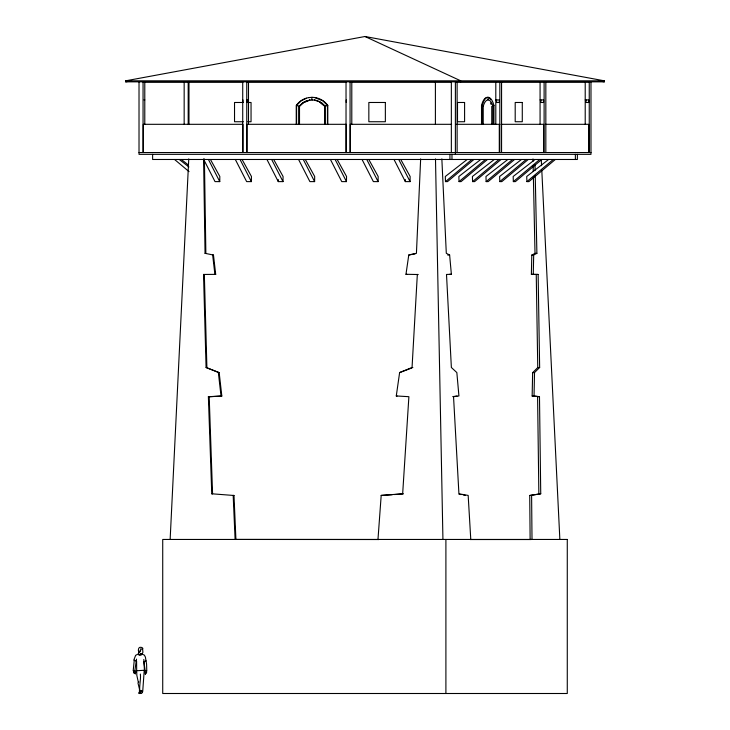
<?xml version="1.0" encoding="UTF-8"?>
<svg xmlns="http://www.w3.org/2000/svg" width="730" height="730" viewBox="0 0 730 730"><rect width="100%" height="100%" fill="white"/><g stroke="black" fill="none" stroke-linecap="round" stroke-linejoin="round"><path stroke-width="1.09" d="M143.81 659.482L144.43 670.25L136.674 670.751L136.829 675.341L138.353 682.331M203.707 159.478L215.031 181.615L219.748 181.615L219.821 176.487L210.45 159.478M235.334 159.478L246.649 181.615L251.376 181.615L251.448 176.487L242.077 159.478M273.695 159.478L283.067 176.487L282.994 181.615L278.276 181.615L278.303 179.562M298.57 159.478L309.894 181.615L314.612 181.615L314.685 176.487L305.313 159.478M330.435 159.478L341.749 181.615L346.467 181.615L346.549 176.487L337.178 159.478M362.053 159.478L373.377 181.615L378.094 181.615L378.167 176.487L368.796 159.478M400.761 159.478L410.132 176.487L410.059 181.615L405.342 181.615L405.369 179.562M133.918 672.293L135.424 673.827L134.53 671.992L134.612 671.345L135.707 672.64L134.886 670.432L136.519 659.126M470.029 539.534L530.126 539.534L529.724 495.488L540.738 493.79L539.479 396.691L532.152 396.034L532.635 372.656L537.764 367.564L539.643 367.491L538.138 274.453L531.376 274.37L531.796 255.062L535.008 253.392L536.897 253.319L535.245 175.957M539.479 396.691L534.041 395.952L534.524 372.574L539.643 367.491M533.265 274.288L533.685 254.989L536.897 253.319M144.23 670.231L142.706 691.639L141.182 690.47L140.114 691.365C141.054 693.272 139.549 693.838 140.215 691.465L141.492 690.854L142.532 692.022L141.565 693.445L139.111 693.5L139.019 692.56L139.777 692.104M140.352 674.055C141.173 679.52 138.435 688.764 140.388 692.606M420.653 158.894L416.428 253.319L408.773 254.989L405.971 274.288L406.783 274.37M170.145 539.452L188.76 158.885M397.093 396.034L396.28 395.952L399.62 372.574L412.048 367.491L417.332 274.453L418.135 274.526L405.971 274.288M235.918 539.534L233.992 495.488L233.18 495.414L235.106 539.452L378.788 539.534L377.976 539.452L381.188 495.414L402.659 493.79L408.891 396.691L396.28 395.952M139.284 651.936L138.937 652.374C137.057 654.71 140.799 656.489 142.177 654.089M134.265 660.212L133.189 670.797L134.977 670.45M481.508 124.492L481.508 105.412L482.393 102.684A17.611 6.935 90 0 1 490.578 99.335M146.283 672.458L145.288 674.146L145.151 670.76L146.776 670.651L146.575 664.035L145.379 657.046L144.321 655.093L140.215 653.396M140.187 692.259L141.182 691.456L142.45 692.186M142.122 654.071L142.907 652.337L142.669 649.49L140.735 648.778L140.635 650.348C140.817 653.204 137.952 649.18 139.777 652.063M135.278 673.763L133.617 672.412M296.59 124.492L296.59 105.412L301.161 100.831L306.381 98.231M299.51 124.365L299.51 106.334L303.005 102.894L309.912 100.11M142.542 649.244C144.23 647.994 139.859 646.087 138.773 648.213L138.326 650.238L138.937 652.374M467.173 159.478L445.309 176.487L445.482 181.615L471.899 159.478M473.916 159.478L447.508 181.615L445.482 181.615M480.732 159.478L458.86 176.487L459.033 181.615L485.45 159.478M487.476 159.478L461.059 181.615L459.033 181.615M494.283 159.478L472.41 176.487L472.593 181.615L499.001 159.478M501.026 159.478L474.609 181.615L472.593 181.615M507.834 159.478L485.97 176.487L486.143 181.615L512.551 159.478M514.577 159.478L488.16 181.615L486.143 181.615M521.485 159.478L499.621 176.487L499.795 181.615L526.211 159.478M528.228 159.478L501.82 181.615L499.795 181.615M535.044 159.478L513.172 176.487L513.345 181.615L539.762 159.478M541.788 159.478L515.371 181.615L513.345 181.615M548.595 159.478L526.722 176.487L526.905 181.615L553.313 159.478M555.338 159.478L528.921 181.615L526.905 181.615M138.864 681.92L137.988 683.015L139.485 689.175L139.421 692.168M142.067 654.244L138.837 654.856M146.036 660.842L143.819 661.727M411.82 367.993L399.62 372.574M307.23 100.676L302.777 102.894L299.282 106.334L299.282 124.365M136.674 670.751L136.601 661.28M138.892 693.062L140.023 693.007M309.246 97.564C304.027 98.185 299.318 101.196 296.243 105.412L296.243 124.492M309.684 100.11L304.565 101.616L298.935 106.334L298.935 124.365M415.051 253.867L408.773 254.989M138.554 653.815L135.652 655.321L133.836 659.984L136.537 661.28M125.688 80.82L365 36.5L604.312 80.82L604.312 81.842L125.688 81.842L125.688 80.82L604.312 80.82M125.688 81.842L127.905 81.431M529.724 495.488L540.738 493.79M452.728 396.618L457.035 396.034M145.151 670.76L143.892 661.718M308.909 97.564L312.194 97.336M309.337 100.11L312.422 99.919M392.165 494.721L381.188 495.414M394.428 494.548L402.339 493.955M145.343 674.082L146.666 672.248L146.575 670.651M208.379 396.691L209.191 396.773L212.567 493.863L211.764 493.79L208.379 396.691L221.82 396.034L219.173 372.656L206.079 367.491L203.533 274.453L215.697 274.37L213.47 255.062L205.048 253.319L203.597 158.894M209.191 396.773L221.82 396.034M447.745 255.062L449.625 254.989L451.368 274.288L449.479 274.37M531.796 255.062L533.685 254.989M531.376 274.37L538.138 274.453M532.635 372.656L534.524 372.574M532.152 396.034L534.041 395.952M530.126 539.534L532.015 539.452L531.604 495.414M451.368 274.288L446.505 274.453L451.368 367.491L456.843 372.574L458.924 395.952L453.54 396.691L458.924 493.79L468.167 495.414L470.777 539.452M143.29 81.942L242.98 81.942M246.594 81.942L346.285 81.942M350.3 81.942L451.596 81.942M456.131 81.942L499.293 81.942M500.853 81.942L543.567 81.942M545.301 81.942L588.708 81.942M143.983 99.919L144.786 99.919M495.798 99.919L499.293 99.919L499.293 102.483L496.601 102.483L496.601 99.919M540.072 99.919L543.567 99.919L543.567 102.483L540.884 102.483L540.884 99.919M585.214 99.919L588.708 99.919L588.708 102.483L586.017 102.483L586.017 99.919M243.336 102.483L234.531 102.483L234.531 121.737L243.336 121.737M296.59 105.412L299.51 106.334M327.797 124.492L327.797 105.412L324.759 106.334L319.129 101.616L314.356 100.11M481.508 105.412L483.223 106.334L483.223 124.365M493.234 105.412L493.945 105.412L493.945 124.492M247.744 121.737L251.047 121.737L251.047 102.483L246.995 102.483L246.995 99.919L248.145 99.919L248.145 102.483M451.596 124.31L350.3 124.31L350.3 152.543M456.131 124.31L499.293 124.31L499.293 152.543M501.026 124.31L543.567 124.31L543.567 152.543M545.301 124.31L588.708 124.31L588.708 152.543M139.019 152.543L590.981 152.543M314.931 100.11L311.847 99.919L311.847 97.336C318.088 97.227 324.175 100.329 327.797 105.412M211.764 493.79L233.992 495.488M205.048 253.319L205.86 253.392L204.409 158.967M213.47 255.062L212.658 254.989L214.894 274.288L215.697 274.37M203.533 274.453L204.336 274.526L206.891 367.564M412.048 367.491L412.861 367.564M206.079 367.491L219.173 372.656M402.659 493.79L403.471 493.863M459.088 494.228L461.15 494.584M463.203 494.949L465.256 495.314M602.095 81.431L604.312 81.842M314.785 97.564L322.87 100.831L327.451 105.412L327.451 124.492M314.703 100.11L317.386 100.676M317.149 100.676L321.839 102.894L325.334 106.334L324.759 106.334L324.759 124.365M365 36.5L460.721 80.82L460.721 81.842M449.625 254.989L446.304 253.319L441.851 158.894M319.475 101.616L325.105 106.334L325.105 124.365M181.305 159.478L188.304 164.925M179.279 159.478L188.906 166.96M174.561 159.478L189.043 171.623M134.265 673.452L133.444 670.551M398.744 159.478L410.059 181.615M394.017 159.478L405.342 181.615M366.77 159.478L378.094 181.615M335.152 159.478L346.467 181.615M303.297 159.478L314.612 181.615M271.67 159.478L282.994 181.615M266.952 159.478L278.276 181.615M240.051 159.478L251.376 181.615M208.433 159.478L219.748 181.615M218.361 372.574L221.017 395.952M541.295 160.025L541.569 165.701M541.797 170.245L559.855 539.452M534.999 164.579L535.127 170.272M532.991 158.967L533.046 161.248M533.137 165.792L533.265 171.486M533.384 177.171L535.008 253.392M435.491 158.903L442.937 539.452M536.249 274.526L537.764 367.564M537.59 396.773L538.859 493.863M590.981 81.623L590.981 154.34L139.019 154.34L139.019 81.623M589.247 81.623L589.247 152.543M585.214 81.623L585.214 124.401M577.384 154.34L577.384 159.478L152.616 159.478L152.616 154.34M575.368 154.34L575.368 159.478M545.839 81.623L545.839 152.543M544.106 81.623L544.106 152.543M540.072 81.623L540.072 124.401M501.565 81.623L501.565 152.543M499.831 81.623L499.831 152.543M495.798 81.623L495.798 124.401M492.933 124.365L492.933 106.334A15.038 5.922 90 0 0 488.078 99.919L488.078 97.336A17.611 6.935 -90 0 0 483.096 102.684L482.211 105.412L482.211 124.492M491.755 124.365L491.755 106.334L492.933 106.334L493.945 105.412L493.06 102.684A17.611 6.935 90 0 0 488.078 97.336M457.117 81.623L457.117 152.543M455.383 81.623L455.383 154.34M451.97 154.34L451.97 159.478M451.35 81.623L451.35 152.543M449.945 154.34L449.945 159.478M445.902 539.452L445.902 693.5M435.399 81.413L435.399 124.319M351.796 81.623L351.796 124.401M350.062 81.623L350.062 152.543M346.257 99.919L346.257 102.483M346.257 152.543L346.257 124.31L246.995 124.31L246.995 152.543M346.029 81.623L346.029 152.543M248.492 81.623L248.492 124.401M246.758 81.623L246.758 152.543M242.962 99.919L242.962 102.483M242.962 152.543L242.962 124.31L143.29 124.31L143.29 152.543M242.725 81.623L242.725 152.543M188.979 81.413L188.979 124.319M188.194 81.623L188.194 124.401M184.161 81.623L184.161 124.401M144.786 81.623L144.786 124.401M143.053 81.623L143.053 152.543M483.223 106.334A15.038 5.922 -90 0 1 488.078 99.919M490.441 102.894A15.038 5.922 -90 0 1 491.153 104.481M385.358 102.483L368.842 102.483L368.842 121.737L385.358 121.737L385.358 102.483M464.59 102.483L457.509 102.483L457.509 121.737L464.59 121.737L464.59 102.483M522.279 102.483L515.197 102.483L515.197 121.737L522.279 121.737L522.279 102.483M567.274 539.452L162.726 539.452L162.726 693.5L567.274 693.5L567.274 539.452"/></g></svg>
